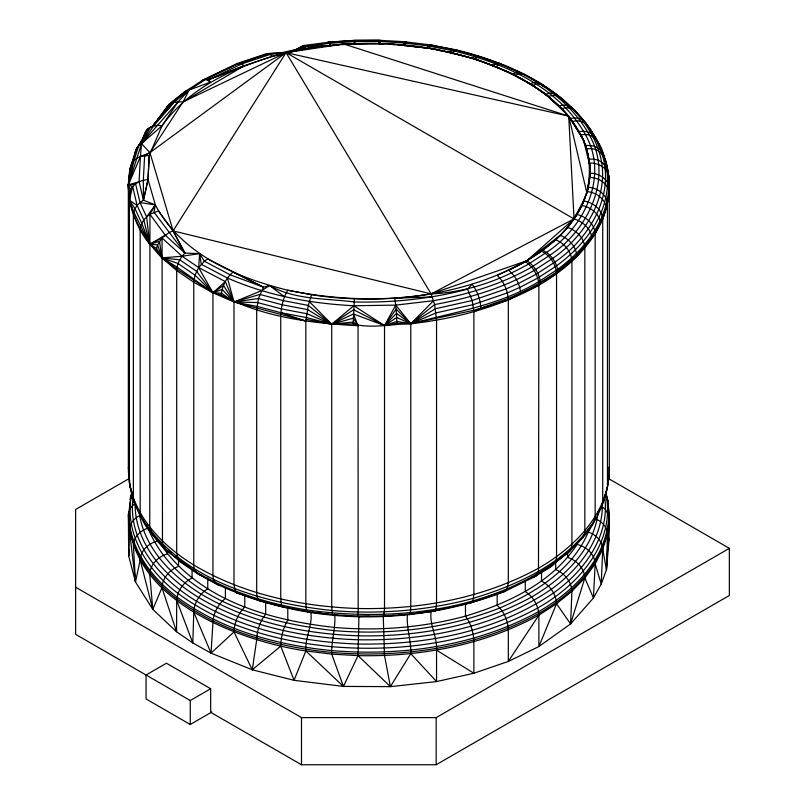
<?xml version="1.0" encoding="UTF-8"?>
<svg xmlns="http://www.w3.org/2000/svg" width="805" height="805" viewBox="0 0 805 805"><rect width="100%" height="100%" fill="white"/><g stroke="black" fill="none" stroke-linecap="round" stroke-linejoin="round"><path stroke-width="1.21" d="M602.371 504.514C602.764 539.712 578.543 569.638 551.264 589.33C495.095 627.598 425.443 640.931 358.366 639.784C302.972 637.912 246.722 626.089 198.694 597.501C165.518 577.336 134.516 544.11 135.119 502.954L130.038 508.428L128.347 514.858L128.699 555.973L135.492 581.995L152.789 609.355L176.557 631.764L192.828 642.974L211.041 653.137L252.277 669.8L294.056 680.316L343.433 686.423L358.054 655.642L358.919 616.751M220.298 584.873L217.944 584.722L197.104 573.371L180.38 561.92L165.931 549.473L162.479 544.301L162.067 237.998L168.949 232.635L173.105 230.894L431.128 293.895C465.672 292.587 498.698 280.834 528.603 264.04L546.525 252.378C583.937 228.036 609.274 176.768 585.446 134.666C558.952 86.88 504.705 63.474 454 50.957L427.998 45.885L403.687 42.896L380.242 41.498L354.089 41.608L329.416 43.329L305.216 46.61L299.641 49.97L272.15 56.37L244.207 65.748L209.048 79.544L203.554 79.645L184.104 92.193L168.97 104.429L152.819 125.972L147.718 128.881L145.715 131.416L142.505 140.05L144.538 134.304L146.198 132.634M192.083 569.608L192.083 578.071C183.59 582.146 177.08 590.92 176.708 600.46L176.557 631.764L161.976 587.771C162.348 578.131 169.714 569.698 178.529 566.388L178.529 560.35M141.187 141.922L136.578 148.472L130.299 168.094C124.393 194.941 132.835 223.086 149.75 244.318L162.067 237.998L182.111 256.242L198.694 267.592L212.943 292.758L212.943 575.535L213.315 579.117L215.911 583.706C305.196 625.928 412.069 626.874 503.85 591.866L507.039 589.18L508.327 582.911L508.327 300.134C507.975 290.917 504.031 281.67 497.208 275.411L525.333 261.675L541.584 251.2L555.732 239.759C564.436 243.291 571.56 251.804 571.922 261.404L571.922 544.18L571.429 547.833L570.061 550.801C497.852 610.703 396.754 622.517 306.433 609.888C267.592 603.539 229.274 591.766 195.374 571.439C179.706 559.153 155.727 547.299 149.75 527.094L149.951 214.311L155.335 204.893L148.029 179.606L149.237 155.385L162.067 125.741L178.016 101.913L189.145 90.029L206.04 79.132L239.166 63.283L268.266 53.553L286.067 52.647L343.735 43.993L387.296 43.621L433.432 48.733L476.349 59.268L512.101 73.567L532.759 85.511L545.357 93.883L561.669 108.675L568.733 116.162L583.414 139.748L586.654 148.875L589.934 165.84L589.844 177.372L587.288 191.59L581.995 205.557L574.096 219.111L567.626 227.493L555.732 239.759L541.584 251.2L525.333 261.675C453.587 300.979 366.849 306.484 287.767 290.213C236.338 277.675 181.427 253.947 155.335 204.893L143.451 200.224L139.094 181.739L140.412 156.542L141.519 143.632L150.465 126.938L157.73 125.258L162.067 125.741C193.874 81.496 247.276 62.327 298.011 49.286M587.137 125.59C584.994 118.808 576.672 116.806 570.443 118.587C546.585 88.932 511.276 71.182 475.775 59.53C512.503 71.323 548.93 90.16 572.647 121.495C589.522 116.916 594.865 138.41 600.54 149.77C608.268 161 608.691 175.913 609.305 189.095C607.574 231.931 573.965 264.996 538.887 285.212C499.472 306.967 455.368 318.83 410.781 323.751C391.814 323.932 371.618 328.953 353.164 323.902L354.401 298.816M287.788 606.799L287.788 620.092C283.108 627.89 281.015 637.097 280.744 646.133L294.056 680.316L305.85 650.943C305.025 637.64 312.632 625.636 310.891 612.424M132.08 491.744C108.514 589.894 228.761 639.361 305.85 650.943L343.433 686.423L390.395 686.635L436.541 681.583L473.873 673.242L508.307 661.448L538.897 646.536L570.584 623.925L593.426 597.994L601.224 584.088L606.447 569.789L608.962 540.719L609.204 517.384L607.825 500.479L605.692 492.358M139.396 512L139.657 515.653C134.163 518.36 129.464 523.753 129.414 530.123L128.699 555.973L129.223 549.916M586.292 531.521C594.583 533.302 602.462 540.407 602.724 549.272L606.447 569.789L607.453 534.238C607.332 527.104 601.647 521.036 595.137 518.772M207.77 577.94L207.77 588.807C199.741 593.677 194.136 602.704 193.764 612.142L192.828 642.974L176.708 600.46M280.744 646.133L252.277 669.8L233.993 631.915C234.346 622.698 238.109 613.42 244.78 607L244.78 594.915M541.524 571.409L541.524 581.079C549.906 585.376 556.175 594.221 556.547 603.73L570.584 623.925L571.922 591.303C571.55 581.693 564.406 573.16 555.671 569.648L555.671 562.393M605.662 493.938L608.147 502.119L609.305 519.004L607.453 534.238L602.724 549.272L601.224 584.088L595.157 563.903C594.815 554.152 586.151 546.454 577.044 544.442C551.958 582.901 508.005 603.247 465.481 616.137C422.957 627.558 378.551 631.261 334.699 627.437C269.323 620.403 195.776 599.504 158.474 540.829C149.348 542.65 140.513 550.217 140.181 559.978L135.492 581.995L129.414 530.123M165.931 549.473C156.814 538.183 143.109 527.768 140.181 512.855L140.181 230.079C140.251 223.528 144.669 217.803 149.951 214.311L165.186 235.11L184.929 253.072L199.59 253.605L201.25 264.251L227.473 278.027L233.993 302.006L233.993 584.782L235.241 591.031L236.569 592.772L258.828 600.48L282.424 606.718L308.828 611.81L307.872 612.092L306.433 609.888L305.85 603.81L305.85 321.034L308.295 305.407L311.515 294.731A221.204 127.713 0 0 0 431.128 293.885L526.812 260.76L542.872 250.234L560.28 235.342L567.626 227.493L577.115 214.543L584.078 201.079L588.435 187.243L590.135 173.226L589.159 159.179L585.517 145.272L579.258 131.688L572.647 121.495M602.724 549.272L595.157 563.903L593.426 597.994L584.843 577.97C584.48 568.28 576.531 560.139 567.565 557.382L567.565 552.552M606.447 569.789L609.305 519.004M233.993 631.915L211.041 653.137L212.943 622.668C213.305 613.35 217.974 604.142 225.41 598.497L225.41 587.62M144.548 522.214C133.328 506.637 128.528 486.854 128.347 467.725L128.347 184.949L130.299 168.094L136.578 148.472L141.227 141.962M605.139 495.488L606.567 497.399C614.215 545.438 576.762 586.171 537.7 607.986C475.312 642.108 402.269 652.583 331.992 646.717C277.604 641.344 222.482 626.391 178.056 593.436C147.416 570.715 123.095 532.719 131.879 493.304L130.199 499.613L132.392 492.68M567.123 115.095L561.669 108.675L545.357 93.883C470.694 42.273 373.118 33.689 286.067 52.647L149.941 152.628C144.608 155.174 138.41 156.401 134.002 160.577C127.804 167.027 130.581 177.05 128.347 184.949C128.428 212.56 143.119 238.522 161.976 257.862L182.111 256.242L199.59 253.605L198.694 267.592L194.991 275.129L193.764 282.233L193.764 565.009L194.186 568.612L197.104 573.371L217.944 584.722M311.515 294.731L287.767 290.213C283.108 298.011 281.015 307.198 280.744 316.224L280.744 599L281.549 605.129L283.561 607.443M602.633 152.487C607.212 164.119 609.425 176.597 609.305 189.095L609.305 471.871C607.574 514.707 573.965 547.772 538.887 567.988C483.906 598.175 420.361 609.798 358.054 608.51C301.06 606.598 243.191 594.432 193.764 565.009C163.777 546.444 135.944 518.973 129.414 482.99L129.414 200.214L130.521 189.527C134.032 183.329 141.076 179.968 148.029 179.606L143.451 200.224C138.037 203.323 133.489 208.867 133.368 215.317L133.368 498.094L133.942 501.857L135.532 505.138L134.626 501.686M387.296 43.621L355.247 43.812L354.472 40.371L379.296 40.25L378.742 43.651L380.01 43.691L380.634 40.29L353.586 40.401L328.058 42.182L327.987 43.027M369.374 616.228L358.406 616.64L358.155 614.547L358.054 325.733C311.424 323.298 262.863 317.311 221.214 294.952C222.14 286.298 226.165 277.755 232.937 272.16L263.476 287.194L269.595 285.513C295.153 300.195 325.804 298.182 354.099 301.966C392.317 302.831 430.564 299.068 467.534 289.136L472.072 284.346C477.526 291.038 480.243 299.651 480.967 308.174L473.883 311.927L473.883 594.704L472.927 600.862L470.512 603.277M555.732 239.759C570.121 227.01 579.439 210.296 586.835 192.777C590.961 173.276 590.729 152.829 580.948 134.968C594.432 131.859 600.943 144.397 603.871 155.496M129.172 475.081L129.213 469.224M133.167 497.41C126.818 541.846 160.97 579.821 196.551 601.214C245.183 630.164 302.137 642.138 358.225 644.03C426.157 645.187 496.685 631.694 553.548 592.943C584.339 571.228 610.643 535.285 604.515 495.789M598.135 512.302C593.748 550.258 562.916 578.614 531.622 597.008C478.985 625.908 418.157 637.037 358.517 635.799C303.958 633.968 248.564 622.325 201.25 594.16C172.552 576.38 145.906 550.097 139.657 515.653M609.204 517.384C607.463 560.189 573.874 593.245 538.817 613.45C476.027 647.794 402.49 658.339 331.751 652.442C277 647.019 221.516 631.975 176.788 598.799C150.143 578.463 127.794 548.084 128.458 513.238M252.277 669.8L256.694 639.764C257.006 630.647 259.904 621.38 265.66 614.225L265.66 602.14M578.845 540.93C586.121 534.953 593.567 526.349 595.157 516.78L595.157 234.003C594.815 224.273 586.181 216.585 577.115 214.543M353.164 323.902L331.73 324.214L306.655 317.613L305.85 321.034L233.993 302.006L212.943 292.758L193.764 282.233L176.708 270.55L161.976 257.862L156.17 250.134L149.75 244.318L133.801 212.007L129.414 200.214L128.347 184.949L131.879 163.395M156.17 250.134L157.579 244.891L162.067 237.998M128.931 194.407L130.521 189.527L128.347 184.949L135.582 183.822L140 202.588L155.335 204.893L153.996 212.218L184.929 253.072C180.35 257.731 176.848 263.899 176.708 270.55L176.708 553.327L178.479 559.867L182.041 562.796M135.039 153.071L135.351 151.451L141.207 142.123M545.357 93.883L568.733 116.162L586.835 192.777L589.844 177.372L589.632 163.073C597.944 162.65 607.443 167.601 608.731 176.446M221.214 294.952L212.943 292.758L176.788 268.9L161.976 257.862L156.462 248.383L149.75 244.318L143.813 219.966L137.132 205.486L132.654 186.478L128.347 184.949L134.002 160.577L138.661 145.796L147.718 128.881L153.755 125.711L174.423 101.923L189.145 90.029L210.165 82.261L209.048 79.544L241.57 63.987L270.128 54.438L286.067 52.647L568.733 116.162L583.414 139.748L589.934 165.84M305.85 321.034L280.895 312.712L256.886 306.353L233.993 302.006L221.415 293.141L212.943 292.758L177.05 267.119L161.976 257.862L157.579 244.891L149.75 244.318L141.771 223.317L135.029 208.706L129.414 200.214L132.654 186.478M598.256 511.708L602.15 505.892L602.724 502.139L602.724 219.363C605.954 208.052 609.999 196.319 608.983 184.395M570.584 623.925L584.843 577.97L595.157 563.903M130.199 169.714L134.938 154.681M130.299 498.003L132.121 492.227M590.055 527.376C575.897 567.374 537.046 591.906 499.885 607.966C447.359 628.584 390.063 635.447 333.974 630.587C263.627 622.647 174.303 598.045 146.681 524.729M600.57 509.152L602.734 502.28M604.183 497.701L605.269 494.26M139.094 181.739L128.347 184.949L141.519 143.632L153.755 125.711M389.68 44.265L402.973 45.06L404.341 41.79L405.338 42.605M402.973 45.06L404.643 45.211L406.646 41.89L404.341 41.79M588.435 187.243C597.491 187.867 607.212 194.609 607.453 204.339L602.623 217.732L595.157 234.003L576.793 255.024L556.466 272.171L538.817 283.541L508.327 300.134L473.843 310.257L410.781 323.751L396.915 323.248L384.518 325.582L353.405 313.97L331.73 324.214L306.574 319.464M142.505 140.05L145.715 131.416M586.835 192.777L587.288 191.59M166.454 108.574L167.158 106.733L169.07 105.193M584.843 577.97L571.922 591.303L556.547 603.73L538.897 646.536L538.887 615.111C538.525 605.712 533.172 596.626 525.283 591.544L525.283 580.677M128.347 184.949L140.412 156.542L149.237 155.385L147.979 179.606L143.451 200.224L143.34 180.25L144.628 155.526L149.941 152.628L183.107 101.873L189.145 90.029L184.104 92.193M140.181 559.978L152.789 609.355L161.976 587.771M505.661 590.94L471.881 602.502L433.342 611.076L435.243 610.683L435.918 609.123L436.541 603.036L436.541 320.259L434.64 304.552L431.128 293.895L286.067 52.647L266.727 53.673L237.183 63.555L203.554 79.645L200.465 82.392M144.075 136.699L147.718 128.881M605.803 493.143L607.453 487.116L607.453 204.339M584.078 201.079C593.184 202.397 602.412 209.622 602.724 219.363C591.474 239.588 578.121 259.14 557.885 271.134L556.547 273.831L556.547 556.607C556.778 567.998 542.248 569.94 535.647 576.3L530.857 577.678M577.044 544.442L578.121 542.369M353.405 313.97L358.054 325.733L353.184 322.05L331.73 324.214L306.987 313.759L281.358 308.879L257.479 302.559L233.993 302.006L225.309 281.569L198.694 267.592L204.349 261.243L207.73 258.928L263.476 287.194L258.475 298.494L256.694 309.865L256.694 592.631L256.966 596.173L258.828 600.48L268.015 602.764M140.02 144.387L141.257 142.213M398.475 44.869L428.803 48.35L430.081 46.217L432.184 45.171L456.928 50.071C512.523 63.686 571.963 90.794 598.98 144.296L593.818 135.733M581.995 205.557L574.035 218.9L526.812 260.76L508.639 270.339C515.562 275.773 519.778 284.296 520.724 292.98L508.267 298.464L480.967 308.174M541.584 251.2C549.926 255.507 556.175 264.332 556.547 273.831L540.467 282.585L538.887 285.212L538.485 571.58L535.647 576.3L503.85 591.866M305.85 650.943L331.73 654.123L358.054 655.642L390.395 686.635L410.781 653.65C411.345 640.538 406.263 628.001 407.421 614.919M149.951 214.311L158.404 210.91L173.055 230.904L184.929 253.072L173.055 230.904L286.067 52.647L574.035 218.9C582.357 221.395 590.538 228.127 591.786 237.314M556.547 603.73L538.887 615.111L508.307 661.448L508.327 630.043C507.975 620.806 504.021 611.538 497.168 605.279L497.168 593.194M358.054 325.733L353.264 318.176L331.73 324.214L307.54 309.593L282.142 304.763L258.475 298.494L233.993 302.006L222.19 289.408L212.943 292.758L194.991 275.129L178.056 263.527L161.976 257.862L159.471 241.349L149.75 244.318L146.601 216.887L155.335 204.893M594.603 520.493C567.404 562.202 519.738 584.269 473.632 598.236C427.515 610.633 379.366 614.648 331.821 610.492C260.931 602.865 181.185 580.214 140.734 516.579M580.717 539.863L590.83 526.067M341.894 44.667L355.247 43.812L354.391 43.802L353.818 40.481L328.671 42.242L303.022 45.573L299.641 49.97L314.121 47.163L343.735 43.993L568.733 116.162L574.035 218.9L431.128 293.895M163.747 112.398L152.819 125.972L154.54 124.201M437.014 49.9L449.894 52.406L453.155 49.437L455.519 50.474M277.574 53.492L286.067 52.647L183.107 101.873L178.016 101.913L141.519 143.632L138.661 145.796M161.755 115.719L152.819 125.972L168.97 104.429L186.398 90.703M449.894 52.406L452.249 52.949L454 50.957L456.928 50.071M409.433 614.718L410.399 612.575L410.781 606.527L410.781 323.751L395.728 305.125L394.692 298.212L432.446 296.965M304.018 45.583L292.809 51.339L314.121 47.163L299.641 49.97L304.018 45.583L306.534 48.733L310.156 48.25M174.423 101.923L152.819 125.972L171.455 102.778L178.016 101.913M591.574 525.263L593.074 523.653C603.247 506.697 609.818 487.065 608.983 467.172M570.061 550.801L551.334 565.975M337.245 615.06L332.918 615.171L332.435 614.557L331.73 606.99L331.73 324.214L353.596 309.724L384.518 325.582L396.875 321.396L410.781 323.751L433.643 300.657C467.725 294.469 501.424 284.396 531.622 267.099L549.875 255.225C587.992 230.421 613.802 178.187 589.532 135.3C562.534 86.608 507.271 62.77 455.6 50.011L429.115 44.839L426.781 47.988L434.68 49.447M161.976 257.862L179.767 259.814L196.551 271.305L212.943 292.758L225.309 281.569M452.249 52.949L472.032 58.272L476.168 55.535L479.186 56.732L475.654 55.787M162.067 125.741L141.519 143.632L149.941 152.628L173.105 230.894M212.943 292.758L223.508 285.463L233.993 302.006L259.844 294.439L283.219 300.627L308.295 305.407L331.73 324.214L353.828 305.749L395.728 305.125L433.643 300.657M170.982 103.644L176.708 99.015M556.104 561.89L561.679 557.382M563.54 555.873L565.402 554.373M383.774 616.147L384.518 608.359L384.518 325.582L396.734 317.522L410.781 323.751L434.64 304.552C469.245 298.273 503.457 288.039 534.107 270.48L552.643 258.425C586.171 235.382 612.615 192.828 598.93 151.36C593.476 134.032 582.729 118.848 569.86 106.21C561.316 98.009 551.918 90.874 541.996 84.424C538.937 83.307 535.657 84.133 532.809 85.491L512.101 73.567M526.812 260.76L560.28 235.342C568.561 238.522 575.575 246.018 576.793 255.024M492.912 65.497L495.508 63.756L499.865 63.313M495.699 66.604L500.791 64.209L504.494 65.648L501.515 64.47M533.433 577.416L550.519 566.398M227.473 278.027C267.351 295.576 310.478 303.555 353.828 305.749L384.518 325.582L395.728 305.125L396.483 313.326L410.781 323.751L435.465 308.728L472.213 300.537L506.103 288.925L518.37 283.531L536.18 274.233L554.947 262.027C590.146 238.139 617.113 192.496 600.54 149.77L594.221 146.037L585.517 145.272M149.75 244.318L165.186 235.11M183.107 101.873L244.207 65.748L241.57 63.987L237.183 63.555L235.533 64.702L255.094 58.161M608.459 478.542L729.36 548.346L729.36 595.479L436.169 764.75L301.493 764.75L210.669 712.314L210.669 688.748L166.454 663.229L146.047 675.003L146.047 698.961L190.262 724.49L211.886 711.982M128.85 478.754L75.64 509.464L75.64 634.36L145.916 674.932M146.047 675.003L190.262 700.531L210.669 688.748M75.64 587.227L301.493 717.617L436.169 717.617L729.36 548.346M292.809 51.339L303.022 45.573M566.287 553.89L568.048 552.944L582.86 537.589L584.319 534.53L584.843 530.847L584.843 248.071C584.49 238.391 576.571 230.27 567.626 227.493M512.292 74.01L518.048 71.907L522.234 73.567L505.6 66.141M515.17 75.449L518.229 73.919L523.371 73.819L541.101 83.921L542.661 86.044M538.887 615.111C483.906 645.298 420.361 656.93 358.054 655.642M201.471 80.993L234.436 65.235M147.607 528.271C140.322 530.716 133.539 537.146 133.368 545.227L135.492 581.995M396.915 323.248L396.483 313.326L384.518 325.582L396.141 309.09L410.781 323.751L436.069 312.883L473.149 304.612L507.341 292.909L519.718 287.455L537.7 278.077L556.637 265.761C582.206 247.034 604.605 219.795 607.373 187.122C607.775 172.471 608.479 145.876 586.724 148.875M520.724 292.98L538.887 285.212C538.525 275.823 533.192 266.757 525.333 261.675M233.993 302.006L261.484 290.696L269.595 285.513L284.507 296.793M529.942 83.69L536.402 81.979L541.101 83.921M209.048 79.544L244.187 65.728M477.134 600.329L501.736 591.896M257.389 57.397L265.449 54.7M545.639 94.437C549.986 92.505 556.215 92.424 559.032 96.902M548.396 96.6C552.854 94.718 559.133 94.708 562.001 99.226M410.781 323.751C454.05 312.078 499.593 305.427 538.595 281.75L557.624 269.353C583.343 250.536 605.853 223.156 608.64 190.302C611.237 176.144 607.262 157.428 589.159 159.179M277.665 53.623L298.001 49.085M559.193 106.119C572.164 100.887 578.694 116.896 586.362 123.698M561.729 108.655C567.052 106.874 573.935 107.739 576.964 112.982M281.277 53.512L284.869 52.858M306.534 48.733L310.086 48.25M312.461 47.928L314.825 47.596M318.377 47.113L321.93 46.62M324.294 46.298L338.14 44.929M435.243 610.683C392.88 617.606 349.501 617.838 307.057 611.438M410.027 614.235L413.71 613.732M416.165 613.4L418.62 613.068M421.075 612.736L424.758 612.243M428.431 611.74L430.886 611.408M312.561 47.918L314.976 47.596M318.589 47.113L322.211 46.62M324.616 46.298L330.654 45.483M579.258 131.688C586.302 130.209 595.076 133.217 597.079 140.754M266.727 53.673L270.128 54.438L272.15 56.37M387.527 615.885L393.786 615.443M398.787 615.101L405.046 614.658M305.216 46.61L330.221 45.483L329.416 43.329L328.058 42.182M429.115 44.839L432.184 45.171M343.514 615.423L351.04 615.855M380.463 40.371L404.885 41.729M380.01 43.691L383.633 43.903M380.01 43.732L382.466 43.883M388.624 44.265L394.782 44.647M428.803 48.35L433.432 48.733M476.349 59.268L452.229 52.989L432.506 49.085M328.5 42.142L330.634 45.442M480.565 56.531L476.852 57.205L474.638 59.077L472.032 58.272M590.135 173.226C599.987 172.944 611.307 181.226 608.962 191.982C607.614 183.047 598.407 177.603 589.914 177.372M201.149 574.74L199.378 574.539L191.127 568.883M312.531 612.263L316.224 612.726M318.689 613.028L322.392 613.48M324.858 613.782L328.551 614.235M406.082 41.951L430.031 44.818L430.806 45.744M404.643 45.211L425.553 47.827M280.895 312.712L306.655 317.613M587.358 191.6C595.962 192.465 604.817 198.433 606.185 207.428M270.43 603.398L280.08 605.954M582.065 205.567C590.709 207.086 599.071 213.587 600.429 222.603M460.39 51.681L463.911 52.627M240.363 593.677L261.987 601.164M483.121 58L500.368 64.058M491.764 64.863L494.099 65.678M263.476 287.194L230.079 274.757L204.349 261.243L199.59 253.605M523.26 74.08L525.313 75.107M236.569 592.772L238.32 593.667M542.882 250.254C550.841 254.239 556.738 262.279 557.885 271.134M431.128 611.709C429.256 624.962 437.417 636.815 436.541 650.168L473.873 673.242L473.883 641.837C473.582 632.74 470.935 623.493 465.481 616.137L465.481 604.052M541.996 84.424L545.237 87.272M129.414 200.214L137.132 205.486M182.876 563.228L189.064 567.465M554.655 94.195L556.637 95.574M526.852 260.79C534.359 265.499 539.42 273.821 540.467 282.585M532.759 85.511L548.336 96.63M206.04 79.132L210.165 82.261M168.617 550.952L171.465 553.407M175.269 556.678L177.17 558.318M602.543 506.979L605.481 509.565L608.882 515.713C607.151 558.469 573.603 591.484 538.595 611.649C475.876 645.952 402.45 656.488 331.801 650.591C277.121 645.177 221.707 630.154 177.05 597.028C150.444 576.712 128.126 546.374 128.78 511.567M563.47 100.766L565.261 102.346M571.54 107.87L574.227 110.245M309.211 301.493L331.73 324.214M410.781 653.65L436.541 681.583L436.541 650.168M568.682 116.926L572.586 121.505L583.414 139.748M586.775 124.342L589.914 129.696M150.585 531.199L153.936 536.18M591.212 131.708L592.52 133.721M467.534 289.136L472.213 300.537L473.883 311.927M131.074 489.048L129.987 486.794L129.504 479.76M140 202.588L146.601 216.887M607.996 172.673L605.491 161.03L599.292 145.906L600.661 149.408M193.764 612.142L211.041 653.137M601.566 151.732L602.925 155.234M343.433 686.423L331.73 654.123C331.257 640.639 335.906 627.618 334.699 614.145M605.813 164.542L607.946 172.673M605.712 492.831L608.147 502.119L608.459 514.838M605.813 494.441L607.946 502.582M390.395 686.635L384.518 655.491L383.261 616.61M128.347 467.725L128.931 471.569M152.789 609.355L149.75 574.227C150.112 564.506 158.263 556.486 167.279 553.931L167.279 550.308M608.822 182.051L608.248 173.83L608.248 182.634M604.193 157.116L604.293 158.726M608.912 538.253L608.962 540.719M587.902 153.604L587.902 156.12M587.902 187.545L587.902 190.05M436.169 717.617L436.169 764.75M301.493 717.617L301.493 764.75M190.262 700.531L190.262 724.49"/></g></svg>
